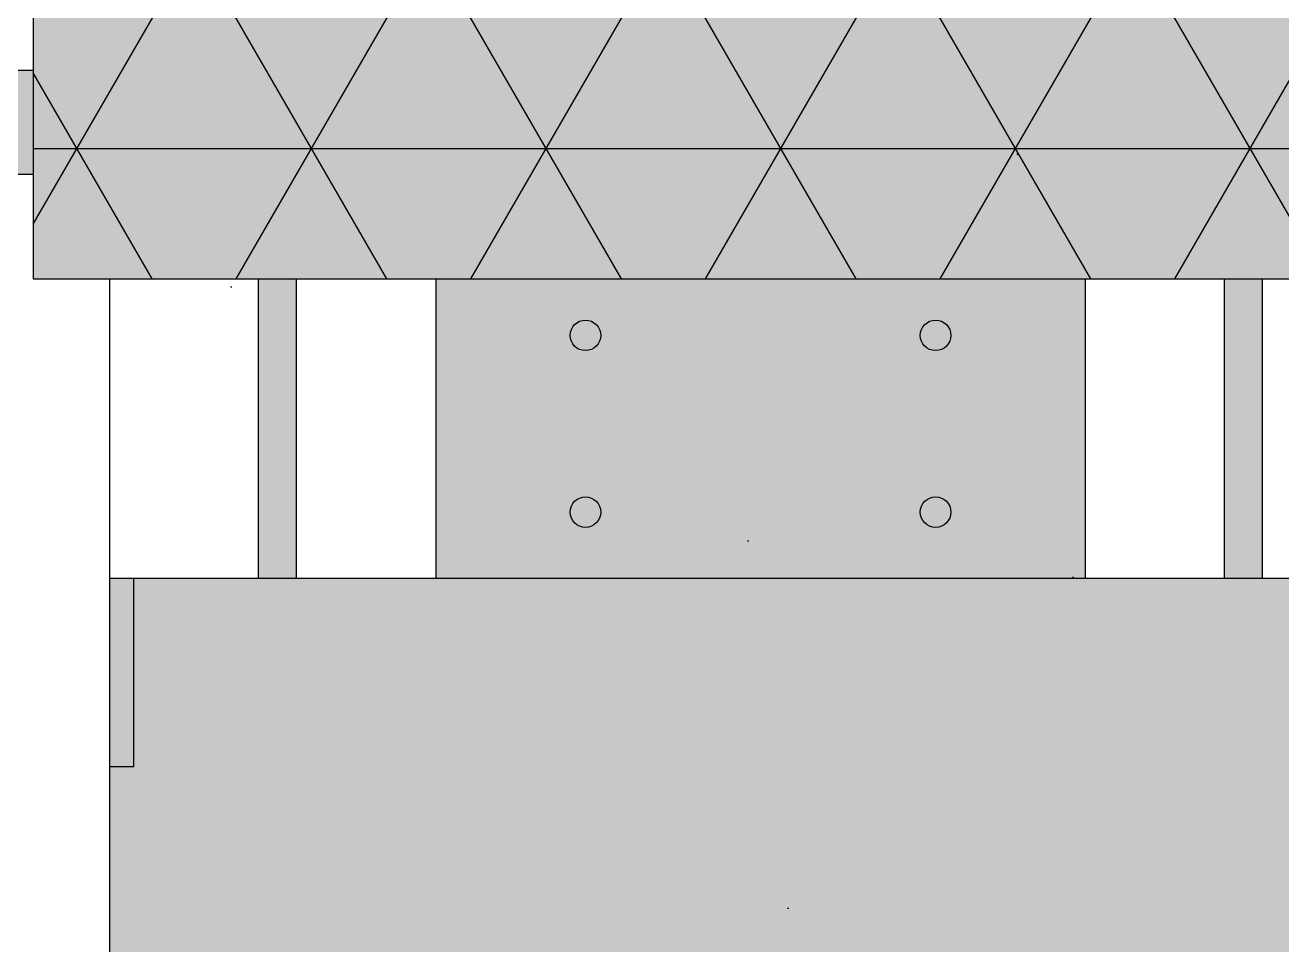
# Model space of a CAD drawing. Header units: inches. Extents: x -55 to 600, y -103 to 167.
# Drawn here: x 192.8516 to 193.2443, y -6.1482 to -5.8606 of the extents above; entities that cross this region are included whole.
import ezdxf

# ---------------------------------------------------------------- set-up
doc = ezdxf.new("R2010")
doc.units = ezdxf.units.IN
doc.header["$MEASUREMENT"] = 0
for name, color, linetype in [('AI-Hatch mob', 254, 'Continuous'), ('AI-Hatch piso', 252, 'Continuous'), ('AI-Mob', 2, 'Continuous')]:
    doc.layers.add(name, color=color, linetype=linetype)

# ---------------------------------------------------------------- blocks, each defined once
blk = doc.blocks.new('Multi-Estação')
at = {"layer": 'AI-Hatch mob', "true_color": 0xe1d8b7}
h = blk.add_hatch(color=254, dxfattribs=at)
edge = h.paths.add_edge_path()
edge.add_ellipse((-0.6985882529592402, 0.534010071975988), major_axis=(0, -0.0200732629017312), ratio=0.320805336484467, start_angle=360, end_angle=374.65466837832963, ccw=False)
edge.add_line((-0.6980377266769555, 0.5139368090742698), (-0.7105955407763958, 0.5139368090742698))
edge.add_line((-0.7105955407763958, 0.5139368090742698), (-0.7105955407763958, 0.5069505061824237))
edge.add_line((-0.7105955407763958, 0.5069505061824237), (-0.5255248710129053, 0.5069505061824237))
edge.add_line((-0.5255248710129053, 0.5069505061824237), (-0.5255248710129053, 0.4807646486449676))
edge.add_line((-0.5255248710129053, 0.4807646486449675), (-0.4930000616426327, 0.4807646486449675))
edge.add_line((-0.4930000616426327, 0.4807646486449676), (-0.4930000616426325, 0.5145898280517008))
edge.add_line((-0.4930000616426325, 0.5145898280517008), (-0.6969590794693155, 0.5145898280517008))
edge = h.paths.add_edge_path()
edge.add_line((-0.4930000616426327, -0.0076393218693023), (-0.4930000616426329, 0.0261858575374593))
edge.add_line((-0.4930000616426329, 0.0261858575374593), (-0.5255248710129053, 0.0261858575374594))
edge.add_line((-0.5255248710129053, 0.0261858575374594), (-0.5255248710129051, 3.198830089701232e-15))
edge.add_line((-0.5255248710129051, 3.2e-15), (-0.7105955407763956, 3.3e-15))
edge.add_line((-0.7105955407763956, 3.3e-15), (-0.7105955407763958, -0.0069863028918429))
edge.add_line((-0.7105955407763958, -0.0069863028918429), (-0.6975044234282164, -0.0069863028918429))
edge.add_ellipse((-0.6985882529592402, -0.0270595657935895), major_axis=(0, 0.0200732629017312), ratio=0.320805336484467, start_angle=-180, end_angle=-14.65466837832946)
edge.add_line((-0.6969590794693157, -0.0076393218693023), (-0.4930000616426327, -0.0076393218693023))
at = {"layer": 'AI-Hatch mob', "true_color": 0xd3bf96}
blk.add_hatch(color=9, dxfattribs=at).paths.add_polyline_path([(-0.0187766670005516, 0.0261858575374592), (-0.0187766670005516, 0.4807646486449674), (-0.5581898610002014, 0.4807646486449675), (-0.5581898610002014, 0.0261858575374593)])
at = {"layer": 'AI-Hatch mob', "true_color": 0xb99f7e}
h = blk.add_hatch(dxfattribs=at)
h.set_pattern_fill('NET3', color=33, scale=0.02, angle=-90.00000000000001, style=0)
h.set_pattern_definition([(270, (-7.550217799430755, 69.55703925151765), (0.0635, 0), []), (329.9999999999999, (-7.550217799430755, 69.55703925151765), (0.03175, 0.0549926131403119), []), (29.99999999999999, (-7.550217799430755, 69.55703925151765), (-0.03175, 0.0549926131403119), [])])
h.paths.add_polyline_path([(-0.0187766670005516, 0.0261858575374592), (-0.0187766670005516, 0.4807646486449674), (-0.5581898610002014, 0.4807646486449676), (-0.5581898610002014, 0.0261858575374594)])
at = {"layer": 'AI-Hatch mob'}
h = blk.add_hatch(color=254, dxfattribs=at)
h.paths.add_polyline_path([(-0.7944671312872346, 0.0500000000015495), (-0.7105955407763958, 0.0500000000015495), (-0.7105955407763959, 0.0576393218708266), (-0.6518633021143075, 0.0576393218708266), (-0.6518633021143075, 0.4493111843115718), (-0.7105955407763959, 0.4493111843115719), (-0.7105955407763959, 0.4569505061809059), (-0.7944671312872345, 0.4569505061809059)])
edge = h.paths.add_edge_path()
edge.add_ellipse((-1.259063121998352, 0.1454236272796868), major_axis=(0, -0.0081598304675157), ratio=0.5, start_angle=270, end_angle=359.9999999999999)
edge.add_line((-1.259063121998347, 0.1372637968121671), (-1.10295441013064, 0.1372637968121671))
edge.add_ellipse((-1.102954410130635, 0.1454236272796868), major_axis=(0, -0.0081598304675157), ratio=0.5, start_angle=0, end_angle=90)
edge.add_line((-1.098874494896875, 0.1454236272796957), (-1.098874494896875, 0.3615268789027022))
edge.add_ellipse((-1.102954410130635, 0.3615268789027118), major_axis=(0, 0.0081598304675157), ratio=0.5, start_angle=270, end_angle=359.9999999999999)
edge.add_line((-1.102954410130674, 0.3696867093702599), (-1.259063121998313, 0.3696867093702599))
edge.add_ellipse((-1.259063121998352, 0.3615268789027119), major_axis=(0, 0.0081598304675157), ratio=0.5, start_angle=0, end_angle=90)
edge.add_line((-1.263143037232083, 0.3615268789028393), (-1.263143037232083, 0.1454236272795597))
edge = h.paths.add_edge_path()
edge.add_ellipse((-0.836854540296244, 0.253475253091185), major_axis=(0, -0.0108797739566876), ratio=0.4555963005059311, start_angle=0, end_angle=180)
edge.add_line((-0.8368545402963175, 0.2643550270479158), (-1.098874494896875, 0.2643550270479159))
edge.add_line((-1.098874494896875, 0.2643550270479159), (-1.098874494896875, 0.2425954791345112))
edge.add_line((-1.098874494896875, 0.2425954791345112), (-0.8368545402962208, 0.2425954791345111))
h = blk.add_hatch(color=254, dxfattribs=at)
h.paths.add_polyline_path([(-0.6518633021143077, 0.151999376647925), (-0.5581898610002014, 0.151999376647925), (-0.5581898610002015, 0.3549511295344734), (-0.6518633021143075, 0.3549511295344734)])
h.paths.add_polyline_path([(-0.6263085823482851, 0.198765532411304, -1), (-0.6358608036992468, 0.198765532411304, -1)], flags=16)
h.paths.add_polyline_path([(-0.5710507229932046, 0.198765532411304, -1), (-0.5806029443441661, 0.198765532411304, -1)], flags=16)
h.paths.add_polyline_path([(-0.6358608036992468, 0.3081849737710944, -1), (-0.6263085823482851, 0.3081849737710944, -1)], flags=16)
h.paths.add_polyline_path([(-0.5806029443441661, 0.3081849737710944, -1), (-0.5710507229932045, 0.3081849737710944, -1)], flags=16)
h.paths.add_polyline_path([(-0.7944671312872345, 0.4569505061809058), (-0.8196325129059829, 0.4569505061809057), (-0.819632512905983, 0.0500000000015495), (-0.7944671312872345, 0.0500000000015495)])
at = {"layer": 'AI-Hatch mob', "true_color": 0xd3bf96}
h = blk.add_hatch(color=9, dxfattribs=at)
h.paths.add_polyline_path([(-0.7105955407763958, 0.0576393218708266), (-0.7105955407763956, 0.0500000000015495), (-0.6518633021143075, 0.0500000000015495), (-0.6518633021143077, 0.0576393218708267)])
h.paths.add_polyline_path([(-0.6518633021143075, 0.4493111843115718), (-0.6518633021143075, 0.4569505061809059), (-0.7105955407763958, 0.4569505061809059), (-0.7105955407763958, 0.4493111843115717)])
h = blk.add_hatch(color=9, dxfattribs=at)
h.paths.add_polyline_path([(-0.5581898610002016, 0.398470225361226), (-0.5581898610002016, 0.4103318028062721), (-0.6518633021143073, 0.4103318028062722), (-0.6518633021143073, 0.398470225361226)])
h.paths.add_polyline_path([(-0.5581898610002014, 0.0966187033761547), (-0.5581898610002014, 0.1084802808211724), (-0.6518633021143073, 0.1084802808211724), (-0.6518633021143075, 0.0966187033761548)])
h.paths.add_polyline_path([(-0.6310846930237659, 0.1939894217358231, 1), (-0.6310846930237659, 0.2035416430867848, 1)])
h.paths.add_polyline_path([(-0.5758268336686854, 0.1939894217358231, 1), (-0.5758268336686854, 0.2035416430867848, 1)])
h.paths.add_polyline_path([(-0.5758268336686854, 0.3034088630956135, 1), (-0.5758268336686854, 0.3129610844465752, 1)])
h.paths.add_polyline_path([(-0.6310846930237659, 0.3034088630956135, 1), (-0.6310846930237659, 0.3129610844465752, 1)])
for p, q in [((-0.5255248710129053, 0.4807646486449675), (-0.5255248710129053, 0.5069505061824237)), ((-0.0001109863914763, 0.4807646486449674), (-0.5581898610002014, 0.4807646486449675)), ((-0.5581898610002014, 0.4807646486449675), (-0.5581898610002014, 0.0261858575374593)), ((-0.5581898610002014, 0.4569505061809058), (-1.2737641781017, 0.456950506180906)), ((-0.6518633021143075, 0.0500000000015495), (-0.6518633021143075, 0.4569505061809059))]:
    blk.add_line(p, q)
for points in [[(-0.4930000616426327, 0.4807646486449675), (-0.4930000616426327, 0.5145898280517008), (-0.6969590794693091, 0.5145898280517008)], [(-0.7105955407763958, 0.4569505061808491), (-0.7105955407763958, 0.4493111843115719), (-0.6518633021143359, 0.4493111843115719)], [(-0.6518633021143359, 0.4103318028062722), (-0.5581898610002299, 0.4103318028062721)], [(-0.6518633021143359, 0.398470225361226), (-0.5581898610002299, 0.398470225361226)], [(-0.5581898610002299, 0.3549511295344733), (-0.6518633021143359, 0.3549511295344734)], [(-0.5581898610002299, 0.151999376647925), (-0.6518633021143359, 0.151999376647925)], [(-0.6518633021143359, 0.1084802808211724), (-0.5581898610002299, 0.1084802808211724)], [(-0.6518633021143359, 0.0966187033761547), (-0.5581898610002299, 0.0966187033761547)]]:
    blk.add_lwpolyline(points)
for centre in [(-0.6310846930237659, 0.3081849737710944), (-0.5758268336686854, 0.3081849737710944), (-0.6310846930237659, 0.198765532411304), (-0.5758268336686854, 0.198765532411304)]:
    blk.add_circle(centre, 0.0047761106754808)

msp = doc.modelspace()

# ---------------------------------------------------------------- hatches: boundary and pattern name
at = {"layer": 'AI-Hatch piso', "true_color": 0xd3bf96}
h = msp.add_hatch(dxfattribs=at)
h.set_pattern_fill('AR-SAND', color=9, scale=0.01, angle=89.99999999999999, style=0)
h.set_pattern_definition([(127.5, (210.6465553422876, 101.058956718114), (-0.4894132373293424, -0.01600031295984032), [0, -0.38608, 0, -0.4318, 0, -0.41275]), (97.49999999999993, (210.6465553422876, 101.058956718114), (-0.7168251005683541, 0.4495232831380029), [0, -0.20828, 0, -0.34798, 0, -0.13335]), (57.49999999999999, (210.6465553422876, 100.746536718114), (-0.001437184678545467, 0.790992370241458), [0, -0.127, 0, -0.4572, 0, -0.5969]), (47.49999999999997, (210.6465553422876, 100.746536718114), (-0.222929323257216, 0.7635564524722973), [0, -0.0635, 0, -0.29972, 0, -0.3429])])
h.paths.add_polyline_path([(190.9273756474254, -1.383381026196943), (203.8773837996037, -1.383381026196943), (203.8773837996037, -8.78338658150227), (190.9273756474254, -8.78338658150227)])

# ---------------------------------------------------------------- block references
at = {"layer": 'AI-Mob', "rotation": 90}
msp.add_blockref('Multi-Estação', (193.3348656015911, -5.381793147848811), dxfattribs=at)

doc.saveas('drawing.dxf')
